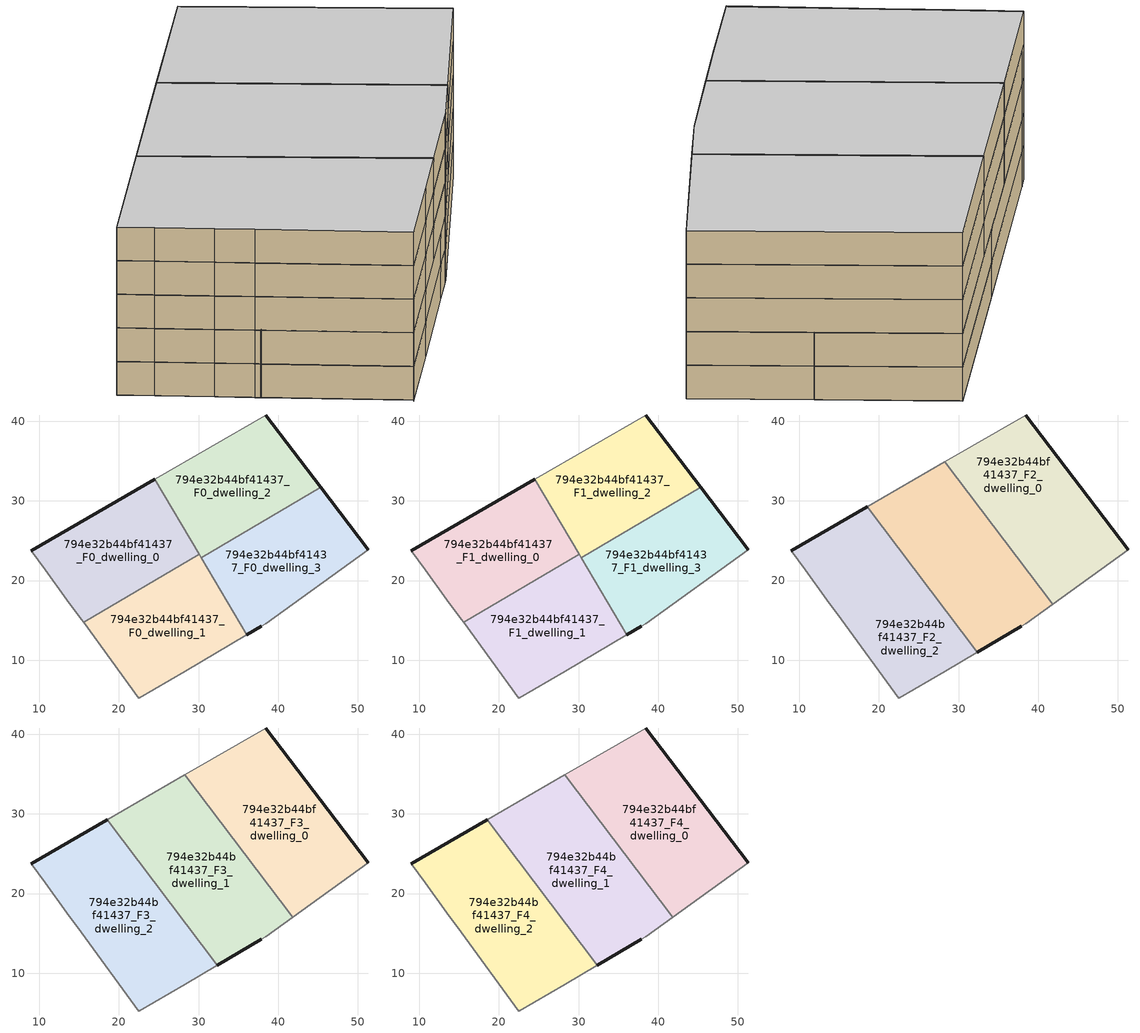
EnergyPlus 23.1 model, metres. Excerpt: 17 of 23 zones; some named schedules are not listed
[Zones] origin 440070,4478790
794e32b44bf41437_F0_dwelling_0
 floor ground (EU_floor_Construction): 30.05,23.31 24.5,32.72 9,23.76 10.73,21.37 13.46,17.62 15.27,15.15 15.55,14.76 z0
 wall outside (EU_wall_Construction): 9,23.76 24.5,32.72 z0:3
 wall to 794e32b44bf41437_F0_dwelling_1 (EU_wall_Construction): 30.05,23.31 15.55,14.76 z0:3
 wall adiabatic (EU_wall_Construction): 15.55,14.76 15.27,15.15 13.46,17.62 10.73,21.37 9,23.76 z0:3
 wall to 794e32b44bf41437_F0_dwelling_2 (EU_wall_Construction): 24.5,32.72 30.05,23.31 z0:3
794e32b44bf41437_F0_dwelling_1
 floor ground (EU_floor_Construction): 36.03,13.17 30.05,23.31 15.55,14.76 22.49,5.25 28.32,8.62 z0
 wall adiabatic (EU_wall_Construction): 36.03,13.17 28.32,8.62 22.49,5.25 15.55,14.76 z0:3
 wall to 794e32b44bf41437_F0_dwelling_3 (EU_wall_Construction): 30.33,22.84 36.03,13.17 z0:3
 wall to 794e32b44bf41437_F0_dwelling_2 (EU_wall_Construction): 30.05,23.31 30.33,22.84 z0:3
794e32b44bf41437_F0_dwelling_2
 floor ground (EU_floor_Construction): 45.34,31.68 38.44,40.78 24.5,32.72 30.33,22.84 z0
 wall outside (EU_wall_Construction): 38.44,40.78 45.34,31.68 z0:3
 wall adiabatic (EU_wall_Construction): 24.5,32.72 38.44,40.78 z0:3
 wall to 794e32b44bf41437_F0_dwelling_3 (EU_wall_Construction): 45.34,31.68 30.33,22.84 z0:3
794e32b44bf41437_F0_dwelling_3
 floor ground (EU_floor_Construction): 51.28,23.85 45.34,31.68 30.33,22.84 36.03,13.17 37.84,14.23 38.41,14.56 z0
 wall outside (EU_wall_Construction): 37.84,14.23 36.03,13.17 / 45.34,31.68 51.28,23.85 z0:3
 wall adiabatic (EU_wall_Construction): 51.28,23.85 38.41,14.56 37.84,14.23 z0:3
794e32b44bf41437_F1_dwelling_0
 floor to 794e32b44bf41437_F0_dwelling_0 (EU_floor_Construction): 30.05,23.31 24.5,32.72 9,23.76 10.73,21.37 13.46,17.62 15.27,15.15 15.55,14.76 z3
 wall outside (EU_wall_Construction): 9,23.76 24.5,32.72 z3:6
 wall to 794e32b44bf41437_F1_dwelling_1 (EU_wall_Construction): 30.05,23.31 15.55,14.76 z3:6
 wall adiabatic (EU_wall_Construction): 15.55,14.76 15.27,15.15 13.46,17.62 10.73,21.37 9,23.76 z3:6
 wall to 794e32b44bf41437_F1_dwelling_2 (EU_wall_Construction): 24.5,32.72 30.05,23.31 z3:6
794e32b44bf41437_F1_dwelling_1
 floor to 794e32b44bf41437_F0_dwelling_1 (EU_floor_Construction): 36.03,13.17 30.05,23.31 15.55,14.76 22.49,5.25 28.32,8.62 z3
 wall adiabatic (EU_wall_Construction): 36.03,13.17 28.32,8.62 22.49,5.25 15.55,14.76 z3:6
 wall to 794e32b44bf41437_F1_dwelling_3 (EU_wall_Construction): 30.33,22.84 36.03,13.17 z3:6
 wall to 794e32b44bf41437_F1_dwelling_2 (EU_wall_Construction): 30.05,23.31 30.33,22.84 z3:6
794e32b44bf41437_F1_dwelling_2
 floor to 794e32b44bf41437_F0_dwelling_2 (EU_floor_Construction): 45.34,31.68 38.44,40.78 24.5,32.72 30.33,22.84 z3
 wall outside (EU_wall_Construction): 38.44,40.78 45.34,31.68 z3:6
 wall adiabatic (EU_wall_Construction): 24.5,32.72 38.44,40.78 z3:6
 wall to 794e32b44bf41437_F1_dwelling_3 (EU_wall_Construction): 45.34,31.68 30.33,22.84 z3:6
794e32b44bf41437_F1_dwelling_3
 floor to 794e32b44bf41437_F0_dwelling_3 (EU_floor_Construction): 51.28,23.85 45.34,31.68 30.33,22.84 36.03,13.17 37.84,14.23 38.41,14.56 z3
 wall outside (EU_wall_Construction): 37.84,14.23 36.03,13.17 / 45.34,31.68 51.28,23.85 z3:6
 wall adiabatic (EU_wall_Construction): 51.28,23.85 38.41,14.56 37.84,14.23 z3:6
794e32b44bf41437_F2_dwelling_0
 floor to 794e32b44bf41437_F1_dwelling_2 (EU_floor_Construction): 45.34,31.68 38.44,40.78 28.26,34.9 35.22,25.71 z6
 floor to 794e32b44bf41437_F1_dwelling_3 (EU_floor_Construction): 51.28,23.85 45.34,31.68 35.22,25.71 41.8,17.01 z6
 wall outside (EU_wall_Construction): 38.44,40.78 51.28,23.85 z6:9
 wall to 794e32b44bf41437_F2_dwelling_1 (EU_wall_Construction): 41.8,17.01 28.26,34.9 z6:9
 wall adiabatic (EU_wall_Construction): 28.26,34.9 38.44,40.78 / 51.28,23.85 41.8,17.01 z6:9
794e32b44bf41437_F2_dwelling_1
 floor to 794e32b44bf41437_F1_dwelling_3 (EU_floor_Construction): 38.41,14.56 41.8,17.01 35.22,25.71 30.33,22.84 36.03,13.17 37.84,14.23 z6
 floor to 794e32b44bf41437_F1_dwelling_0 (EU_floor_Construction): 30.05,23.31 24.5,32.72 18.51,29.25 25.18,20.44 z6
 floor to 794e32b44bf41437_F1_dwelling_2 (EU_floor_Construction): 35.22,25.71 28.26,34.9 24.5,32.72 30.33,22.84 z6
 floor to 794e32b44bf41437_F1_dwelling_1 (EU_floor_Construction): 36.03,13.17 30.05,23.31 25.18,20.44 32.34,10.99 z6
 wall outside (EU_wall_Construction): 37.84,14.23 32.34,10.99 z6:9
 wall adiabatic (EU_wall_Construction): 18.51,29.25 28.26,34.9 / 41.8,17.01 38.41,14.56 37.84,14.23 z6:9
 wall to 794e32b44bf41437_F2_dwelling_2 (EU_wall_Construction): 32.34,10.99 18.51,29.25 z6:9
794e32b44bf41437_F2_dwelling_2
 floor to 794e32b44bf41437_F1_dwelling_0 (EU_floor_Construction): 25.18,20.44 18.51,29.25 9,23.76 10.73,21.37 13.46,17.62 15.27,15.15 15.55,14.76 z6
 floor to 794e32b44bf41437_F1_dwelling_1 (EU_floor_Construction): 28.32,8.62 32.34,10.99 25.18,20.44 15.55,14.76 22.49,5.25 z6
 wall outside (EU_wall_Construction): 9,23.76 18.51,29.25 z6:9
 wall adiabatic (EU_wall_Construction): 32.34,10.99 28.32,8.62 22.49,5.25 15.27,15.15 13.46,17.62 10.73,21.37 9,23.76 z6:9
794e32b44bf41437_F3_dwelling_0
 floor to 794e32b44bf41437_F2_dwelling_0 (EU_floor_Construction): 51.28,23.85 38.44,40.78 28.26,34.9 41.8,17.01 z9
 wall outside (EU_wall_Construction): 38.44,40.78 51.28,23.85 z9:12
 wall to 794e32b44bf41437_F3_dwelling_1 (EU_wall_Construction): 41.8,17.01 28.26,34.9 z9:12
 wall adiabatic (EU_wall_Construction): 28.26,34.9 38.44,40.78 / 51.28,23.85 41.8,17.01 z9:12
794e32b44bf41437_F3_dwelling_1
 floor to 794e32b44bf41437_F2_dwelling_1 (EU_floor_Construction): 38.41,14.56 41.8,17.01 28.26,34.9 18.51,29.25 32.34,10.99 37.84,14.23 z9
 wall outside (EU_wall_Construction): 37.84,14.23 32.34,10.99 z9:12
 wall adiabatic (EU_wall_Construction): 18.51,29.25 28.26,34.9 / 41.8,17.01 38.41,14.56 37.84,14.23 z9:12
 wall to 794e32b44bf41437_F3_dwelling_2 (EU_wall_Construction): 32.34,10.99 18.51,29.25 z9:12
794e32b44bf41437_F3_dwelling_2
 floor to 794e32b44bf41437_F2_dwelling_2 (EU_floor_Construction): 28.32,8.62 32.34,10.99 18.51,29.25 9,23.76 10.73,21.37 13.46,17.62 15.27,15.15 22.49,5.25 z9
 wall outside (EU_wall_Construction): 9,23.76 18.51,29.25 z9:12
 wall adiabatic (EU_wall_Construction): 32.34,10.99 28.32,8.62 22.49,5.25 15.27,15.15 13.46,17.62 10.73,21.37 9,23.76 z9:12
794e32b44bf41437_F4_dwelling_0
 floor to 794e32b44bf41437_F3_dwelling_0 (EU_floor_Construction): 51.28,23.85 38.44,40.78 28.26,34.9 41.8,17.01 z12
 wall outside (EU_wall_Construction): 38.44,40.78 51.28,23.85 z12:15
 wall to 794e32b44bf41437_F4_dwelling_1 (EU_wall_Construction): 41.8,17.01 28.26,34.9 z12:15
 wall adiabatic (EU_wall_Construction): 28.26,34.9 38.44,40.78 / 51.28,23.85 41.8,17.01 z12:15
 ceiling to 794e32b44bf41437_F5_dwelling_0 (EU_floor_Construction): 38.44,40.78 51.28,23.85 41.8,17.01 28.26,34.9 z15
794e32b44bf41437_F4_dwelling_1
 floor to 794e32b44bf41437_F3_dwelling_1 (EU_floor_Construction): 38.41,14.56 41.8,17.01 28.26,34.9 18.51,29.25 32.34,10.99 37.84,14.23 z12
 wall outside (EU_wall_Construction): 37.84,14.23 32.34,10.99 z12:15
 wall adiabatic (EU_wall_Construction): 18.51,29.25 28.26,34.9 / 41.8,17.01 38.41,14.56 37.84,14.23 z12:15
 wall to 794e32b44bf41437_F4_dwelling_2 (EU_wall_Construction): 32.34,10.99 18.51,29.25 z12:15
 ceiling to 794e32b44bf41437_F5_dwelling_1 (EU_floor_Construction): 28.26,34.9 41.8,17.01 38.41,14.56 37.84,14.23 32.34,10.99 18.51,29.25 z15
794e32b44bf41437_F4_dwelling_2
 floor to 794e32b44bf41437_F3_dwelling_2 (EU_floor_Construction): 28.32,8.62 32.34,10.99 18.51,29.25 9,23.76 10.73,21.37 13.46,17.62 15.27,15.15 22.49,5.25 z12
 wall outside (EU_wall_Construction): 9,23.76 18.51,29.25 z12:15
 wall adiabatic (EU_wall_Construction): 32.34,10.99 28.32,8.62 22.49,5.25 15.27,15.15 13.46,17.62 10.73,21.37 9,23.76 z12:15
 ceiling to 794e32b44bf41437_F5_dwelling_2 (EU_floor_Construction): 18.51,29.25 32.34,10.99 28.32,8.62 22.49,5.25 15.27,15.15 13.46,17.62 10.73,21.37 9,23.76 z15
shading: 16.39,15.8 22.49,5.25 / 22.39,5.18 36.12,15.25 z0:9; 9.94,24.35 15.27,15.15 z0:12
[Building]
EU S2 Campaign: North Axis=0; Terrain=City; Solar Distribution=FullExterior
[Site:Location]
Madrid: Latitude=40.5; Longitude=-3.5; Time Zone=1; Elevation=609
[SizingPeriod:WeatherFileDays]
AnnualSizingPeriod: Begin Month=1; Begin Day of Month=1; End Month=12; End Day of Month=31; Day of Week for Start Day=Monday; Use Weather File Daylight Saving Period=No; Use Weather File Rain and Snow Indicators=No
[MATERIAL]
EU_InternalMass_Material: Roughness=MediumRough; Thickness=0.1; Conductivity=1; Density=1800; Specific Heat=900; Thermal Absorptance=0.9; Solar Absorptance=0.7; Visible Absorptance=0.7
[MATERIAL:NOMASS] Roughness=MediumRough; Thermal Absorptance=0.9; Solar Absorptance=0.7; Visible Absorptance=0.7
Name | Thermal Resistance
EU_wall_NoMass | 0.609216
EU_floor_NoMass | 0.568163
[CONSTRUCTION]
EU_wall_Construction: EU_wall_NoMass
EU_floor_Construction: EU_floor_NoMass
EU_InternalMass_Construction: EU_InternalMass_Material
[ZONE] Type=1; Multiplier=1; Ceiling Height=autocalculate; Floor Area=autocalculate; Part of Total Floor Area=Yes
Name | Volume
794e32b44bf41437_F0_dwelling_0; 794e32b44bf41437_F1_dwelling_0 | 573.517
794e32b44bf41437_F2_dwelling_0; 794e32b44bf41437_F3_dwelling_0; 794e32b44bf41437_F4_dwelling_0 | 764.68
794e32b44bf41437_F0_dwelling_1; 794e32b44bf41437_F1_dwelling_1 | 573.53
794e32b44bf41437_F2_dwelling_1; 794e32b44bf41437_F3_dwelling_1; 794e32b44bf41437_F4_dwelling_1 | 764.718
794e32b44bf41437_F0_dwelling_2; 794e32b44bf41437_F1_dwelling_2 | 573.516
794e32b44bf41437_F2_dwelling_2; 794e32b44bf41437_F3_dwelling_2; 794e32b44bf41437_F4_dwelling_2 | 764.672
794e32b44bf41437_F0_dwelling_3; 794e32b44bf41437_F1_dwelling_3 | 573.522
[INTERNALMASS] Construction=EU_InternalMass_Construction
Name | Zone or ZoneList | Surface Area
794e32b44bf41437_F0_dwelling_0_EU_InternalMass | 794e32b44bf41437_F0_dwelling_0 | 191.173
794e32b44bf41437_F0_dwelling_1_EU_InternalMass | 794e32b44bf41437_F0_dwelling_1 | 191.176
794e32b44bf41437_F0_dwelling_2_EU_InternalMass | 794e32b44bf41437_F0_dwelling_2 | 191.172
794e32b44bf41437_F0_dwelling_3_EU_InternalMass | 794e32b44bf41437_F0_dwelling_3 | 191.174
794e32b44bf41437_F1_dwelling_0_EU_InternalMass | 794e32b44bf41437_F1_dwelling_0 | 191.173
794e32b44bf41437_F1_dwelling_1_EU_InternalMass | 794e32b44bf41437_F1_dwelling_1 | 191.176
794e32b44bf41437_F1_dwelling_2_EU_InternalMass | 794e32b44bf41437_F1_dwelling_2 | 191.172
794e32b44bf41437_F1_dwelling_3_EU_InternalMass | 794e32b44bf41437_F1_dwelling_3 | 191.174
794e32b44bf41437_F2_dwelling_0_EU_InternalMass | 794e32b44bf41437_F2_dwelling_0 | 254.893
794e32b44bf41437_F2_dwelling_1_EU_InternalMass | 794e32b44bf41437_F2_dwelling_1 | 254.906
794e32b44bf41437_F2_dwelling_2_EU_InternalMass | 794e32b44bf41437_F2_dwelling_2 | 254.891
794e32b44bf41437_F3_dwelling_0_EU_InternalMass | 794e32b44bf41437_F3_dwelling_0 | 254.893
794e32b44bf41437_F3_dwelling_1_EU_InternalMass | 794e32b44bf41437_F3_dwelling_1 | 254.906
794e32b44bf41437_F3_dwelling_2_EU_InternalMass | 794e32b44bf41437_F3_dwelling_2 | 254.891
794e32b44bf41437_F4_dwelling_0_EU_InternalMass | 794e32b44bf41437_F4_dwelling_0 | 254.893
794e32b44bf41437_F4_dwelling_1_EU_InternalMass | 794e32b44bf41437_F4_dwelling_1 | 254.906
794e32b44bf41437_F4_dwelling_2_EU_InternalMass | 794e32b44bf41437_F4_dwelling_2 | 254.891
[OTHEREQUIPMENT] Fuel Type=Electricity; Design Level Calculation Method=Watts/Area; Power per Zone Floor Area=1; Fraction Latent=0; Fraction Radiant=0; Fraction Lost=0; Carbon Dioxide Generation Rate=0; EndUse Subcategory=EU_Step8_InternalGains
Name | Zone or ZoneList or Space or SpaceList | Schedule
EU_Step8_InternalGain_794e32b44bf41437_F0_dwelling_0_f000 | 794e32b44bf41437_F0_dwelling_0 | EU_Step8_GainSchedule_794e32b44bf41437_F0_dwelling_0_f000
EU_Step8_InternalGain_794e32b44bf41437_F0_dwelling_1_f000 | 794e32b44bf41437_F0_dwelling_1 | EU_Step8_GainSchedule_794e32b44bf41437_F0_dwelling_1_f000
EU_Step8_InternalGain_794e32b44bf41437_F0_dwelling_2_f000 | 794e32b44bf41437_F0_dwelling_2 | EU_Step8_GainSchedule_794e32b44bf41437_F0_dwelling_2_f000
EU_Step8_InternalGain_794e32b44bf41437_F0_dwelling_3_f000 | 794e32b44bf41437_F0_dwelling_3 | EU_Step8_GainSchedule_794e32b44bf41437_F0_dwelling_3_f000
EU_Step8_InternalGain_794e32b44bf41437_F1_dwelling_0_f000 | 794e32b44bf41437_F1_dwelling_0 | EU_Step8_GainSchedule_794e32b44bf41437_F1_dwelling_0_f000
EU_Step8_InternalGain_794e32b44bf41437_F1_dwelling_1_f000 | 794e32b44bf41437_F1_dwelling_1 | EU_Step8_GainSchedule_794e32b44bf41437_F1_dwelling_1_f000
EU_Step8_InternalGain_794e32b44bf41437_F1_dwelling_2_f000 | 794e32b44bf41437_F1_dwelling_2 | EU_Step8_GainSchedule_794e32b44bf41437_F1_dwelling_2_f000
EU_Step8_InternalGain_794e32b44bf41437_F1_dwelling_3_f000 | 794e32b44bf41437_F1_dwelling_3 | EU_Step8_GainSchedule_794e32b44bf41437_F1_dwelling_3_f000
EU_Step8_InternalGain_794e32b44bf41437_F2_dwelling_0_f000 | 794e32b44bf41437_F2_dwelling_0 | EU_Step8_GainSchedule_794e32b44bf41437_F2_dwelling_0_f000
EU_Step8_InternalGain_794e32b44bf41437_F2_dwelling_1_f000 | 794e32b44bf41437_F2_dwelling_1 | EU_Step8_GainSchedule_794e32b44bf41437_F2_dwelling_1_f000
EU_Step8_InternalGain_794e32b44bf41437_F2_dwelling_2_f000 | 794e32b44bf41437_F2_dwelling_2 | EU_Step8_GainSchedule_794e32b44bf41437_F2_dwelling_2_f000
EU_Step8_InternalGain_794e32b44bf41437_F3_dwelling_0_f000 | 794e32b44bf41437_F3_dwelling_0 | EU_Step8_GainSchedule_794e32b44bf41437_F3_dwelling_0_f000
EU_Step8_InternalGain_794e32b44bf41437_F3_dwelling_1_f000 | 794e32b44bf41437_F3_dwelling_1 | EU_Step8_GainSchedule_794e32b44bf41437_F3_dwelling_1_f000
EU_Step8_InternalGain_794e32b44bf41437_F3_dwelling_2_f000 | 794e32b44bf41437_F3_dwelling_2 | EU_Step8_GainSchedule_794e32b44bf41437_F3_dwelling_2_f000
EU_Step8_InternalGain_794e32b44bf41437_F4_dwelling_0_f000 | 794e32b44bf41437_F4_dwelling_0 | EU_Step8_GainSchedule_794e32b44bf41437_F4_dwelling_0_f000
EU_Step8_InternalGain_794e32b44bf41437_F4_dwelling_1_f000 | 794e32b44bf41437_F4_dwelling_1 | EU_Step8_GainSchedule_794e32b44bf41437_F4_dwelling_1_f000
EU_Step8_InternalGain_794e32b44bf41437_F4_dwelling_2_f000 | 794e32b44bf41437_F4_dwelling_2 | EU_Step8_GainSchedule_794e32b44bf41437_F4_dwelling_2_f000
[ZONEVENTILATION:DESIGNFLOWRATE] Schedule=EU_AlwaysOn; Design Flow Rate Calculation Method=AirChanges/Hour; Air Changes per Hour=0.752966; Ventilation Type=Natural; Fan Pressure Rise=0; Fan Total Efficiency=1; Constant Term Coefficient=1; Temperature Term Coefficient=0; Velocity Term Coefficient=0; Velocity Squared Term Coefficient=0; Minimum Indoor Temperature=-100; Maximum Indoor Temperature=100; Delta Temperature=-100; Minimum Outdoor Temperature=-100; Maximum Outdoor Temperature=100; Maximum Wind Speed=40
Name | Zone or ZoneList or Space or SpaceList
EU_ConstantAir_794e32b44bf41437_F0_dwelling_0 | 794e32b44bf41437_F0_dwelling_0
EU_ConstantAir_794e32b44bf41437_F0_dwelling_1 | 794e32b44bf41437_F0_dwelling_1
EU_ConstantAir_794e32b44bf41437_F0_dwelling_2 | 794e32b44bf41437_F0_dwelling_2
EU_ConstantAir_794e32b44bf41437_F0_dwelling_3 | 794e32b44bf41437_F0_dwelling_3
EU_ConstantAir_794e32b44bf41437_F1_dwelling_0 | 794e32b44bf41437_F1_dwelling_0
EU_ConstantAir_794e32b44bf41437_F1_dwelling_1 | 794e32b44bf41437_F1_dwelling_1
EU_ConstantAir_794e32b44bf41437_F1_dwelling_2 | 794e32b44bf41437_F1_dwelling_2
EU_ConstantAir_794e32b44bf41437_F1_dwelling_3 | 794e32b44bf41437_F1_dwelling_3
EU_ConstantAir_794e32b44bf41437_F2_dwelling_0 | 794e32b44bf41437_F2_dwelling_0
EU_ConstantAir_794e32b44bf41437_F2_dwelling_1 | 794e32b44bf41437_F2_dwelling_1
EU_ConstantAir_794e32b44bf41437_F2_dwelling_2 | 794e32b44bf41437_F2_dwelling_2
EU_ConstantAir_794e32b44bf41437_F3_dwelling_0 | 794e32b44bf41437_F3_dwelling_0
EU_ConstantAir_794e32b44bf41437_F3_dwelling_1 | 794e32b44bf41437_F3_dwelling_1
EU_ConstantAir_794e32b44bf41437_F3_dwelling_2 | 794e32b44bf41437_F3_dwelling_2
EU_ConstantAir_794e32b44bf41437_F4_dwelling_0 | 794e32b44bf41437_F4_dwelling_0
EU_ConstantAir_794e32b44bf41437_F4_dwelling_1 | 794e32b44bf41437_F4_dwelling_1
EU_ConstantAir_794e32b44bf41437_F4_dwelling_2 | 794e32b44bf41437_F4_dwelling_2
[HVACTEMPLATE:THERMOSTAT] Constant Heating Setpoint=20; Constant Cooling Setpoint=50
EU_HeatOnly_794e32b44bf41437_F0_dwelling_0; EU_HeatOnly_794e32b44bf41437_F0_dwelling_1; EU_HeatOnly_794e32b44bf41437_F0_dwelling_2; EU_HeatOnly_794e32b44bf41437_F0_dwelling_3; EU_HeatOnly_794e32b44bf41437_F1_dwelling_0; EU_HeatOnly_794e32b44bf41437_F1_dwelling_1; EU_HeatOnly_794e32b44bf41437_F1_dwelling_2; EU_HeatOnly_794e32b44bf41437_F1_dwelling_3; EU_HeatOnly_794e32b44bf41437_F2_dwelling_0; EU_HeatOnly_794e32b44bf41437_F2_dwelling_1; EU_HeatOnly_794e32b44bf41437_F2_dwelling_2; EU_HeatOnly_794e32b44bf41437_F3_dwelling_0; EU_HeatOnly_794e32b44bf41437_F3_dwelling_1; EU_HeatOnly_794e32b44bf41437_F3_dwelling_2; EU_HeatOnly_794e32b44bf41437_F4_dwelling_0; EU_HeatOnly_794e32b44bf41437_F4_dwelling_1; EU_HeatOnly_794e32b44bf41437_F4_dwelling_2; EU_HeatOnly_794e32b44bf41437_F5_dwelling_0; EU_HeatOnly_794e32b44bf41437_F5_dwelling_1; EU_HeatOnly_794e32b44bf41437_F5_dwelling_2; EU_HeatOnly_794e32b44bf41437_F6_dwelling_0; EU_HeatOnly_794e32b44bf41437_F6_dwelling_1; EU_HeatOnly_794e32b44bf41437_F6_dwelling_2
[HVACTEMPLATE:ZONE:IDEALLOADSAIRSYSTEM] System Availability Schedule=EU_AlwaysOn; Maximum Heating Supply Air Temperature=50; Minimum Cooling Supply Air Temperature=13; Maximum Heating Supply Air Humidity Ratio=0.0156; Minimum Cooling Supply Air Humidity Ratio=0.0077; Heating Limit=NoLimit; Cooling Limit=NoLimit; Heating Availability Schedule=EU_AlwaysOn; Cooling Availability Schedule=EU_CoolingOff; Dehumidification Control Type=ConstantSensibleHeatRatio; Cooling Sensible Heat Ratio=0.7; Dehumidification Setpoint=60; Humidification Control Type=None; Humidification Setpoint=30; Outdoor Air Method=None; Outdoor Air Flow Rate per Person=0.00944; Outdoor Air Flow Rate per Zone Floor Area=0; Outdoor Air Flow Rate per Zone=0; Demand Controlled Ventilation Type=None; Outdoor Air Economizer Type=NoEconomizer; Heat Recovery Type=None; Sensible Heat Recovery Effectiveness=0.7; Latent Heat Recovery Effectiveness=0.65
Name | Template Thermostat
794e32b44bf41437_F0_dwelling_0 | EU_HeatOnly_794e32b44bf41437_F0_dwelling_0
794e32b44bf41437_F0_dwelling_1 | EU_HeatOnly_794e32b44bf41437_F0_dwelling_1
794e32b44bf41437_F0_dwelling_2 | EU_HeatOnly_794e32b44bf41437_F0_dwelling_2
794e32b44bf41437_F0_dwelling_3 | EU_HeatOnly_794e32b44bf41437_F0_dwelling_3
794e32b44bf41437_F1_dwelling_0 | EU_HeatOnly_794e32b44bf41437_F1_dwelling_0
